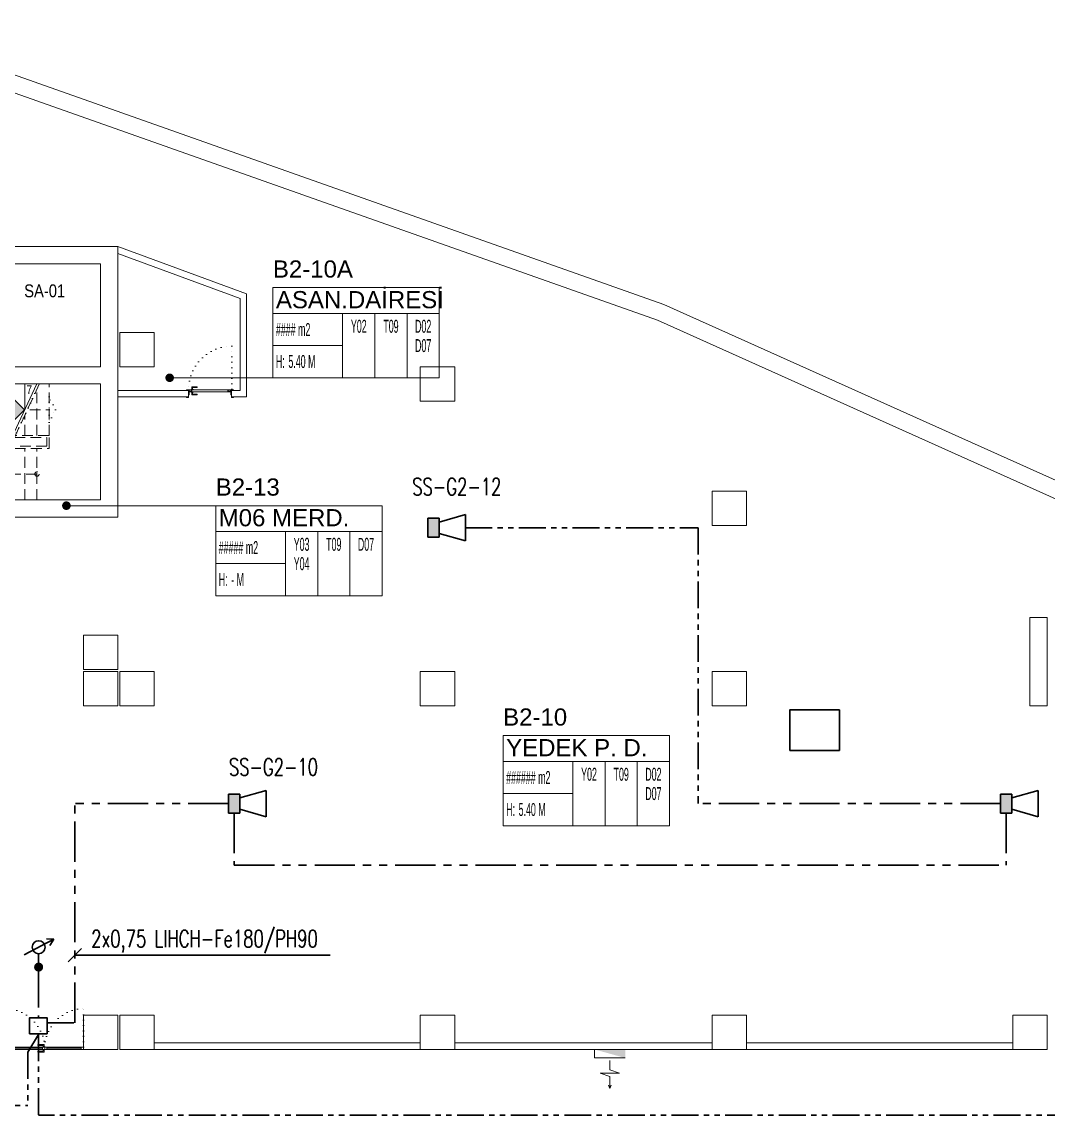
# Model space of a CAD drawing. Header units: metres. Extents: x -13545 to 152404, y -11890 to 28436.
# Drawn here: x 5132 to 7522, y 4647 to 7193 of the extents above; entities that cross this region are included whole.
import ezdxf
from ezdxf.enums import TextEntityAlignment as Align

# ---------------------------------------------------------------- set-up
doc = ezdxf.new("R2010")
doc.units = ezdxf.units.M
doc.header["$LTSCALE"] = 100
doc.header["$MEASUREMENT"] = 0
for name, pattern in [('DOT2', [0.125, 0, -0.125]), ('HIDDEN', [0.375, 0.25, -0.125]), ('PHANTOM2', [1.25, 0.625, -0.125, 0.125, -0.125, 0.125, -0.125])]:
    doc.linetypes.add(name, pattern=pattern)
doc.layers.get('0').update_dxf_attribs({"color": 9, "lineweight": 9})
for name, color, linetype, lineweight in [('00', 9, 'Continuous', 9), ('01', 9, 'Continuous', 9), ('06B', 9, 'Continuous', 9), ('06D', 9, 'Continuous', 9), ('10', 9, 'Continuous', 9), ('15', 9, 'Continuous', 9), ('19', 9, 'Continuous', 9), ('19D', 9, 'DOT2', 9), ('20', 9, 'DOT2', 9), ('21', 9, 'Continuous', 9), ('21_mahal200', 9, 'Continuous', 9), ('32-ekipman', 9, 'Continuous', 9), ('E-6W ACİL ANONS İÇİN HOPARLÖR (SIVAÜSTÜ) (YANGINA DAYANIKLI)', 7, 'Continuous', 30), ('E-KABLO', 7, 'Continuous', 30), ('E-SES AYAR ANAHTARI', 7, 'Continuous', 30), ('E-YANGIN', 7, 'Continuous', 30), ('E-YAZI', 7, 'Continuous', 30)]:
    doc.layers.add(name, color=color, linetype=linetype, lineweight=lineweight)
doc.styles.add('Arial', font='arial.ttf', dxfattribs={"height": 2.5})
doc.styles.add('ILGAZ', font='txttw.shx')
doc.styles.add('MuuM_TEXT-STANDART', font='ARIALN.TTF')
doc.dimstyles.new('MuuM_DIM200', dxfattribs={"dimscale": 20, "dimtxt": 2, "dimasz": 1, "dimexe": 1, "dimexo": 1, "dimgap": 1, "dimtad": 1, "dimdec": 1, "dimrnd": 0.5, "dimdsep": 46, "dimtxsty": 'MuuM_TEXT-STANDART', "dimblk": 'ARCHTICK', "dimcen": 0, "dimdle": 0.15, "dimclrd": 256, "dimclre": 256, "dimclrt": 256, "dimadec": 0, "dimazin": 0, "dimtfac": 5, "dimtdec": 1, "dimtix": 1, "dimtmove": 2, "dimatfit": 3, "dimldrblk": 'DOT', "dimfxl": 3, "dimfxlon": 1, "dimtolj": 1, "dimlwd": -1, "dimlwe": -1, "dimarcsym": 0})

# ---------------------------------------------------------------- blocks, each defined once
blk = doc.blocks.new('100_6W ACİL ANONS İÇİN HOPARLÖR (SIVAÜSTÜ) (YANGINA DAYANIKLI)')
at = {"layer": 'E-6W ACİL ANONS İÇİN HOPARLÖR (SIVAÜSTÜ) (YANGINA DAYANIKLI)'}
blk.add_hatch(color=4, dxfattribs=at).paths.add_polyline_path([(0, 1.1), (1.32, 1.1), (1.32, -1.1), (0, -1.1)])
at = {"layer": 'E-6W ACİL ANONS İÇİN HOPARLÖR (SIVAÜSTÜ) (YANGINA DAYANIKLI)', "color": 4}
for p, q in [((1.32, 0.66), (4.39, 1.54)), ((4.39, -1.54), (4.39, 1.54)), ((0, -1.1), (0, 1.1)), ((0, 1.1), (1.32, 1.1)), ((1.32, 1.1), (1.32, -1.1)), ((1.32, -1.1), (0, -1.1)), ((1.32, -0.66), (4.39, -1.54))]:
    blk.add_line(p, q, dxfattribs=at)
blk = doc.blocks.new('100_SES AYAR ANAHTARI')
at = {"layer": 'E-SES AYAR ANAHTARI', "color": 4}
for p, q in [((1.78, 3.25), (-1.69, 1.43)), ((1.78, 3.25), (0.92, 3.28)), ((1.78, 3.25), (1.31, 2.53)), ((0, 0), (0, 1.56))]:
    blk.add_line(p, q, dxfattribs=at)
blk.add_circle((0, 2.32), 0.756, dxfattribs=at)
blk = doc.blocks.new('p-kolon_80x80')
blk.add_lwpolyline([(-40, -40), (40, -40), (40, 40), (-40, 40)], close=True)
blk = doc.blocks.new('2.bod.sitatik')
at = {"layer": '01'}
for points in [[(10945.1, -4163.6), (9032, -3217.5), (6612.7, -2131.8), (4752.4, -1474.9)], [(4764.2, -1436.6), (6627.6, -2094.7), (9049.1, -3181.3), (10964.6, -4128.6)]]:
    blk.add_lwpolyline(points, dxfattribs=at)
for points in [[(4905, -1960), (5355, -1960), (5355, -2240), (5355, -2240), (5355, -2590), (4905, -2590), (4905, -2550), (5315, -2550), (5315, -2280), (4905, -2280), (4905, -2240), (5315, -2240), (5315, -2000), (4905, -2000), (4905, -1960)], [(7520, -3030), (7480, -3030), (7480, -2824), (7520, -2824)]]:
    blk.add_lwpolyline(points, close=True, dxfattribs=at)
for p in [(5400, -2200), (6100, -2280), (6780, -2570), (5315, -2905), (5315, -2990), (5400, -2990), (6100, -2990), (6780, -2990), (5315, -3790), (5400, -3790), (6100, -3790), (6780, -3790), (7480, -3790)]:
    blk.add_blockref('p-kolon_80x80', p, dxfattribs=at)
blk = doc.blocks.new('0_arrowstairs')
blk.add_lwpolyline([(0, 0), (0, -30), (15, 0), (0, 30)], close=True)
blk = doc.blocks.new('p-M01-M02_M03')
at = {"layer": '19'}
h = blk.add_hatch(color=256, dxfattribs=at)
h.dxf.hatch_style = 1
h.paths.add_polyline_path([(186, -201.3), (234, -201.3), (210, -177.2)])
h = blk.add_hatch(color=256, dxfattribs=at)
h.dxf.hatch_style = 1
edge = h.paths.add_edge_path()
edge.add_arc((210, -344), 10, 0, 360)
for points in [[(145, -206.3), (270, -148)], [(145, -206.3), (270, -148)], [(210, -344), (210, -201.3), (210, -201.3)], [(150, -204), (150, -360), (150, -360), (145, -360), (145, -360), (145, -206.3)]]:
    blk.add_lwpolyline(points, dxfattribs=at)
blk.add_lwpolyline([(186, -201.3), (234, -201.3), (210, -177.2)], close=True, dxfattribs=at)
at = {"layer": '19', "linetype": 'Continuous'}
for points in [[(210, -176), (270, -176)], [(150, -204), (270, -204)], [(150, -232), (270, -232)], [(150, -260), (270, -260)], [(150, -288), (270, -288)], [(150, -316), (270, -316)], [(150, -344), (270, -344)]]:
    blk.add_lwpolyline(points, dxfattribs=at)
at = {"layer": '19'}
blk.add_circle((210, -344), 10, dxfattribs=at)
at = {"layer": '19D', "linetype": 'HIDDEN'}
for points in [[(145, -200.7), (145, -125), (125, -125), (125, -125), (125, -387), (120, -387), (120, -120), (120, -120), (150, -120), (150, -198.4)], [(150, -120), (270, -120)], [(210, -165), (210, -120)], [(0, -148), (120, -148)], [(145, -200.7), (270, -142.4)], [(150, -148), (258, -148)], [(0, -176), (120, -176)], [(150, -176), (198, -176)], [(0, -204), (120, -204)], [(0, -232), (120, -232)], [(0, -260), (120, -260)], [(0, -288), (120, -288)], [(0, -316), (120, -316)], [(0, -344), (120, -344)], [(0, -372), (120, -372)]]:
    blk.add_lwpolyline(points, dxfattribs=at)
at = {"layer": '19D', "linetype": 'HIDDEN', "extrusion": (0, 0, -1)}
blk.add_lwpolyline([(-60, -148), (-60, -372)], dxfattribs=at)
at = {"layer": '19D'}
blk.add_lwpolyline([(145, -200.7), (270, -142.4)], dxfattribs=at)
at = {"layer": '19D', "linetype": 'HIDDEN', "extrusion": (0, 0, -1)}
blk.add_circle((-60, -148), 5, dxfattribs=at)
at = {"layer": '19D', "linetype": 'HIDDEN', "extrusion": (0, 0, -1), "zscale": -1, "rotation": 90}
blk.add_blockref('0_arrowstairs', (-210, -120), dxfattribs=at)
at = {"layer": '19D', "linetype": 'HIDDEN', "extrusion": (0, 0, -1), "rotation": 270}
blk.add_blockref('0_arrowstairs', (-60, -372), dxfattribs=at)
blk = doc.blocks.new('YD-72-20')
at = {"linetype": 'Continuous'}
for p, q in [((0, 0.714), (-0.028, 0.634)), ((0, 0.714), (0.028, 0.634)), ((0, 0.434), (0, 0.714)), ((-0.225, 0.355), (0.225, 0.355)), ((-0.225, 0.355), (0, 0.276)), ((0.225, 0.355), (0, 0.434)), ((0, 0.058), (0, 0.276)), ((0.36, 0), (-0.36, 0)), ((0.36, 0), (0.36, -0.2))]:
    blk.add_line(p, q, dxfattribs=at)
blk.add_solid([(0.36, -0.2), (-0.36, 0), (-0.36, -0.2)])
blk = doc.blocks.new('A$C29B32992')
at = {"xscale": 100, "yscale": 100, "zscale": 100, "rotation": 180}
blk.add_blockref('YD-72-20', (6501.4, -6110.1), dxfattribs=at)
blk = doc.blocks.new('gr-p-barel kilitli kapı kolu')
at = {"flags": 128}
for points in [[(-0.9, 0.8), (-0.9, 4.9), (-11.7, 4.9), (-11.7, 6.7), (0.9, 6.7), (0.9, 0.8)], [(-0.8, 5), (0.8, 6.6)]]:
    blk.add_lwpolyline(points, dxfattribs=at)
blk.add_lwpolyline([(-2.75, 0), (-2.75, 0.7), (2.75, 0.7), (2.75, 0)])
blk.add_lwpolyline([(-1.3, 0.7), (1.3, 0.7), (1.3, 0.8), (-1.3, 0.8)], close=True)
blk = doc.blocks.new('prf-scr2')
at = {"linetype": 'DOT2', "ltscale": 10}
blk.add_line((0, 0.2), (0, -1.1), dxfattribs=at)
for p, q in [((-0.1, -0.2), (0.1, -0.3)), ((0.1, -0.2), (-0.1, -0.2)), ((0.1, -0.3), (-0.1, -0.3)), ((-0.1, -0.3), (0.1, -0.4)), ((0.1, -0.4), (-0.1, -0.4)), ((0.1, -0.5), (-0.1, -0.4)), ((-0.1, -0.4), (0.1, -0.4)), ((0.1, -0.6), (-0.1, -0.5)), ((-0.1, -0.5), (0.1, -0.5)), ((-0.1, -0.6), (0.1, -0.7)), ((0.1, -0.6), (-0.1, -0.6)), ((-0.1, -0.6), (0.1, -0.6)), ((-0.1, -0.7), (0.1, -0.8)), ((0.1, -0.7), (-0.1, -0.7)), ((-0.1, -0.8), (0.1, -0.8)), ((0.1, -0.8), (-0.1, -0.8)), ((0.1, -0.2), (0, -0.1)), ((0, -0.2), (0.1, -0.2))]:
    blk.add_line(p, q)
blk.add_lwpolyline([(0.2, 0), (-0.2, 0), (-0.2, 0), (-0.1, -0.1), (0.1, -0.1), (0.2, 0), (0.2, 0)], close=True)
for points in [[(0.2, 0), (-0.2, 0)], [(-0.1, -0.1), (-0.1, -0.2), (-0.1, -0.2), (-0.1, -0.2), (-0.1, -0.2), (-0.1, -0.3), (-0.1, -0.3), (-0.1, -0.3), (-0.1, -0.3), (-0.1, -0.4), (-0.1, -0.4), (-0.1, -0.4), (-0.1, -0.4), (-0.1, -0.4), (-0.1, -0.5), (-0.1, -0.5), (-0.1, -0.5), (-0.1, -0.5), (-0.1, -0.5), (-0.1, -0.5), (-0.1, -0.6), (-0.1, -0.6), (-0.1, -0.6), (-0.1, -0.6), (-0.1, -0.6), (-0.1, -0.7), (-0.1, -0.7), (-0.1, -0.7), (-0.1, -0.7), (-0.1, -0.7), (-0.1, -0.8), (-0.1, -0.8), (-0.1, -0.8), (-0.1, -0.8), (0, -0.9), (0, -0.9), (0, -0.9), (0.1, -0.8), (0.1, -0.8), (0.1, -0.7), (0.1, -0.7), (0.1, -0.7), (0.1, -0.7), (0.1, -0.7), (0.1, -0.7), (0.1, -0.6), (0.1, -0.6), (0.1, -0.6), (0.1, -0.6), (0.1, -0.6), (0.1, -0.5), (0.1, -0.5), (0.1, -0.5), (0.1, -0.5), (0.1, -0.4), (0.1, -0.4), (0.1, -0.4), (0.1, -0.4), (0.1, -0.4), (0.1, -0.3), (0.1, -0.3), (0.1, -0.3), (0.1, -0.3), (0.1, -0.3), (0.1, -0.3), (0.1, -0.2), (0.1, -0.2), (0.1, -0.2), (0.1, -0.2), (0.1, -0.2), (0.1, -0.1)]]:
    blk.add_lwpolyline(points)
blk = doc.blocks.new('K-SAC-01')
at = {"layer": '10'}
for points in [[(-4.6, 16.2, -0.414214), (-4.5, 16.3), (-0.1, 16.3, -0.414214), (0, 16.2), (0, 5.9), (0.2, 5.9), (0.2, 16.2, 0.414214), (-0.1, 16.5), (-4.5, 16.5, 0.414214), (-4.8, 16.2), (-4.8, 15.3, 0.414214), (-4.5, 15), (-3.4, 15), (-3.4, 15.2), (-4.5, 15.2, -0.414214), (-4.6, 15.3)], [(0.2, 10.3, -0.414214), (0.5, 10.6), (1.5, 10.6, -0.414214), (1.8, 10.3), (1.8, 3.9, -0.414214), (1.5, 3.6, -0.414214), (1.2, 3.9), (1.2, 4.8), (0.2, 4.8), (0.2, -1.2, -0.414214), (-0.1, -1.5), (-4.5, -1.5, -0.414214), (-4.8, -1.2), (-4.8, -0.3, -0.414214), (-4.5, 0), (-3.4, 0), (-3.4, -0.2), (-4.5, -0.2, 0.414214), (-4.6, -0.3), (-4.6, -1.2, 0.414214), (-4.5, -1.3), (-0.1, -1.3, 0.414214), (0, -1.2), (0, 5), (1.4, 5), (1.4, 3.9, 0.414214), (1.5, 3.8, 0.414214), (1.6, 3.9), (1.6, 10.3, 0.414214), (1.5, 10.4), (0.5, 10.4, 0.414214), (0.4, 10.3), (0.4, 9.4), (0.2, 9.4)], [(-0.4, -2), (1, -1.4), (1, 1.5), (1.2, 1.5), (1.2, -1.5), (-0.3, -2.2, -14.796002)], [(99.8, 10.3, 0.414214), (99.5, 10.6), (98.5, 10.6, 0.414214), (98.2, 10.3), (98.2, 3.9, 0.414214), (98.5, 3.6, 0.414214), (98.8, 3.9), (98.8, 4.8), (99.8, 4.8), (99.8, -1.2, 0.414214), (100.1, -1.5), (104.5, -1.5, 0.414214), (104.8, -1.2), (104.8, -0.3, 0.414214), (104.5, 0), (103.4, 0), (103.4, -0.2), (104.5, -0.2, -0.414214), (104.6, -0.3), (104.6, -1.2, -0.414214), (104.5, -1.3), (100.1, -1.3, -0.414214), (100, -1.2), (100, 5), (98.6, 5), (98.6, 3.9, -0.414214), (98.5, 3.8, -0.414214), (98.4, 3.9), (98.4, 10.3, -0.414214), (98.5, 10.4), (99.5, 10.4, -0.414214), (99.6, 10.3), (99.6, 9.4), (99.8, 9.4)], [(104.6, 16.2, 0.414214), (104.5, 16.3), (100.1, 16.3, 0.414214), (100, 16.2), (100, 5.9), (99.8, 5.9), (99.8, 16.2, -0.414214), (100.1, 16.5), (104.5, 16.5, -0.414214), (104.8, 16.2), (104.8, 15.3, -0.414214), (104.5, 15), (103.4, 15), (103.4, 15.2), (104.5, 15.2, 0.414214), (104.6, 15.3)]]:
    blk.add_lwpolyline(points, format="xyb", close=True, dxfattribs=at)
for points in [[(98.8, 0.1), (98.8, 2.1), (99.1, 2.1), (99.1, 3.2), (1.5, 3.2), (1.5, 2.1), (1.8, 2.1), (1.8, 0.1), (1.5, 0.1), (1.5, 1.9), (1.2, 1.9), (1.2, 3.5), (99.4, 3.5), (99.4, 1.9), (99.1, 1.9), (99.1, 0.1)], [(98.8, 2.1), (98.8, 0.1), (99.4, 0.1), (99.4, -1.5), (1.2, -1.5), (1.2, 0.1), (1.8, 0.1), (1.8, 2.1), (2.1, 2.1), (2.1, -0.1), (1.5, -0.1), (1.5, -1.2), (99.1, -1.2), (99.1, -0.1), (98.5, -0.1), (98.5, 2.1), (98.8, 2.1)]]:
    blk.add_lwpolyline(points, dxfattribs=at)
for points in [[(2.1, 3), (8.1, 3), (8.1, -1), (2.1, -1)], [(2.4, 2.7), (7.8, 2.7), (7.8, -0.7), (2.4, -0.7)], [(98.5, 3), (92.5, 3), (92.5, -1), (98.5, -1)], [(98.2, 2.7), (92.8, 2.7), (92.8, -0.7), (98.2, -0.7)]]:
    blk.add_lwpolyline(points, close=True, dxfattribs=at)
blk.add_circle((-0.9, -2.5), 0.55, dxfattribs=at)
at = {"layer": '20', "linetype": 'HIDDEN'}
for points in [[(-0.2, -1.3), (-0.2, 0), (-1.7, 0), (-1.7, -1.3)], [(-0.4, -2), (-0.4, -0.2), (-1.5, -0.2), (-1.5, -2)]]:
    blk.add_lwpolyline(points, dxfattribs=at)
at = {"layer": '20'}
blk.add_lwpolyline([(-0.9, -2.5), (-0.9, -102.9)], dxfattribs=at)
blk.add_arc((-0.9, -2.5), 100.4, 270, 1.5131, dxfattribs=at)
at = {"layer": '06B'}
blk.add_blockref('gr-p-barel kilitli kapı kolu', (91.4, 3.5), dxfattribs=at)
at = {"layer": '06B', "xscale": -1, "rotation": 180}
blk.add_blockref('gr-p-barel kilitli kapı kolu', (91.4, -1.5), dxfattribs=at)
at = {"layer": '10', "xscale": -1, "rotation": 90}
blk.add_blockref('prf-scr2', (1.5, 1), dxfattribs=at)
at = {"layer": '10', "rotation": 270}
blk.add_blockref('prf-scr2', (99.1, 1.2), dxfattribs=at)
blk = doc.blocks.new('_ArchTick')
at = {"color": 0, "linetype": 'ByBlock', "const_width": 0.15}
blk.add_lwpolyline([(-0.5, -0.5), (0.5, 0.5)], dxfattribs=at)
blk = doc.blocks.new('_Dot')
at = {"color": 0, "linetype": 'ByBlock', "lineweight": -2}
blk.add_line((-0.5, 0), (-1, 0), dxfattribs=at)
at = {"color": 0, "linetype": 'ByBlock', "const_width": 0.5}
blk.add_lwpolyline([(-0.25, 0, 1), (0.25, 0, 1)], format="xyb", close=True, dxfattribs=at)
blk = doc.blocks.new('0_roomno2')
blk.add_lwpolyline([(19.38, -10.5), (0, -10.5), (0, 0), (19.38, 0)], close=True)
for points in [[(0, -3), (19.38, -3)], [(8.12, -3), (8.12, -10.5)], [(11.88, -3), (11.88, -10.5)], [(15.62, -3), (15.62, -10.5)], [(0, -6.75), (8.12, -6.75)]]:
    blk.add_lwpolyline(points)
at = {"style": 'MuuM_TEXT-STANDART', "width": 0.6}
blk.add_text('H:', height=1.5, dxfattribs=at).set_placement((0.35, -8.61), align=Align.MIDDLE_LEFT)
at = {"style": 'Arial'}
blk.add_attdef('ODANO', (0, 1.17), '', height=2, dxfattribs=at)
blk.add_attdef('MEKANADI', text='', height=2, dxfattribs=at).set_placement((0.35, -3), align=Align.BOTTOM_LEFT)
at = {"style": 'MuuM_TEXT-STANDART', "width": 0.6}
for tag, p in [('YER01', (10, -4.5)), ('TAVAN01', (13.75, -4.5)), ('DUVAR01', (17.5, -4.5)), ('YER02', (10, -6.75)), ('TAVAN02', (13.75, -6.75)), ('DUVAR02', (17.5, -6.75)), ('YER03', (10, -9)), ('TAVAN03', (13.75, -9)), ('DUVAR03', (17.5, -9))]:
    blk.add_attdef(tag, text='', height=1.5, dxfattribs=at).set_placement(p, align=Align.MIDDLE_CENTER)
for tag, p in [('M2', (0.35, -4.88)), ('TEMIZTAVANYUKSEKLIGI', (1.8, -8.61))]:
    blk.add_attdef(tag, text='', height=1.5, dxfattribs=at).set_placement(p, align=Align.MIDDLE_LEFT)
blk = doc.blocks.new('p-al-01_a')
at = {"layer": '06B'}
for points in [[(-5, -88.6), (-11.2, -88.6), (-11.2, -73.6), (-9.4, -73.6), (-9.4, -86.4), (-9.4, -86.4), (-5, -86.4), (-5, -88.6)], [(0, -88.6), (6.2, -88.6), (6.2, -73.6), (4.4, -73.6), (4.4, -86.4), (4.4, -86.4), (0, -86.4), (0, -88.6)]]:
    blk.add_lwpolyline(points, dxfattribs=at)
at = {"layer": '06D'}
for p, q in [((-5, -86.9), (-5, -5)), ((0, -5), (0, -86.9)), ((-5, -93.1), (-5, -175)), ((0, -175), (0, -93.1))]:
    blk.add_line(p, q, dxfattribs=at)
at = {"layer": '10'}
for points in [[(-5, 0), (0, 0), (0, -5), (-5, -5)], [(-5, -85), (0, -85), (0, -90), (-5, -90)], [(-5, -95), (0, -95), (0, -90), (-5, -90)], [(-5, -180), (0, -180), (0, -175), (-5, -175)]]:
    blk.add_lwpolyline(points, close=True, dxfattribs=at)
at = {"layer": '15'}
for points in [[(-2.5, -5), (-2.5, -85)], [(-2.5, -175), (-2.5, -95)]]:
    blk.add_lwpolyline(points, dxfattribs=at)
at = {"layer": '20'}
for points in [[(-5.3, 0), (-94.9, 0)], [(-5.3, -180), (-94.9, -180)], [(-5, -180), (-94.9, -180)]]:
    blk.add_lwpolyline(points, dxfattribs=at)
for centre, start, end in [((-1.5, 3.4), 182.0745, 267.6937), ((-1.5, -183.4), 92.3063, 177.9255)]:
    blk.add_arc(centre, 93.5, start, end, dxfattribs=at)
blk = doc.blocks.new('2.bod.Mimari')
at = {"layer": '00'}
for points in [[(5620, -2295), (5620, -2310), (5655, -2310), (5655, -2070.2), (5355, -1960), (5355, -1975.98), (5640, -2080.67), (5640, -2295), (5620, -2295)], [(5355, -2310), (5520, -2310), (5520, -2295), (5355, -2295)], [(6060, -3815), (5440, -3815), (5440, -3830), (6060, -3830), (6060, -3815)], [(6740, -3815), (6140, -3815), (6140, -3830), (6740, -3830), (6740, -3815)], [(6820, -3830), (7440, -3830), (7440, -3815), (6820, -3815), (6820, -3830)]]:
    blk.add_lwpolyline(points, dxfattribs=at)
at = {"rotation": 180}
blk.add_blockref('K-SAC-01', (5620, -2295), dxfattribs=at)
at = {"xscale": -1}
for name, p, rotation in [('p-M01-M02_M03', (5315, -2550), 270), ('p-al-01_a', (5095, -3830), 90)]:
    blk.add_blockref(name, p, dxfattribs=dict(at, rotation=rotation))
at = {"layer": '21_mahal200'}
ref = blk.add_blockref('0_roomno2', (5716.63, -2055.64), dxfattribs=dict(at, xscale=20, yscale=20, zscale=20))
ref.add_attrib('ODANO', 'B2-10A', (5716.63, -2032.24), dxfattribs={"layer": '0', "height": 40, "style": 'Arial'})
ref.add_attrib('MEKANADI', 'ASAN.DAİRESİ', dxfattribs={"layer": '0', "height": 40, "style": 'Arial'}).set_placement((5723.63, -2115.64), align=Align.BOTTOM_LEFT)
ref.add_attrib('M2', '#### m2', dxfattribs={"layer": '0', "height": 30, "style": 'MuuM_TEXT-STANDART', "width": 0.6}).set_placement((5723.63, -2153.14), align=Align.MIDDLE_LEFT)
ref.add_attrib('TEMIZTAVANYUKSEKLIGI', '5.40 M', dxfattribs={"layer": '0', "height": 30, "style": 'MuuM_TEXT-STANDART', "width": 0.6}).set_placement((5752.63, -2227.79), align=Align.MIDDLE_LEFT)
ref.add_attrib('YER01', 'Y02', dxfattribs={"layer": '0', "height": 30, "style": 'MuuM_TEXT-STANDART', "width": 0.6}).set_placement((5916.63, -2145.64), align=Align.MIDDLE_CENTER)
ref.add_attrib('TAVAN01', 'T09', dxfattribs={"layer": '0', "height": 30, "style": 'MuuM_TEXT-STANDART', "width": 0.6}).set_placement((5991.63, -2145.64), align=Align.MIDDLE_CENTER)
ref.add_attrib('DUVAR01', 'D02', dxfattribs={"layer": '0', "height": 30, "style": 'MuuM_TEXT-STANDART', "width": 0.6}).set_placement((6066.63, -2145.64), align=Align.MIDDLE_CENTER)
ref.add_attrib('DUVAR02', 'D07', dxfattribs={"layer": '0', "height": 30, "style": 'MuuM_TEXT-STANDART', "width": 0.6}).set_placement((6066.63, -2190.64), align=Align.MIDDLE_CENTER)
ref = blk.add_blockref('0_roomno2', (5583.4, -2563.52), dxfattribs=dict(at, xscale=20, yscale=20, zscale=20))
ref.add_attrib('ODANO', 'B2-13', (5583.4, -2540.12), dxfattribs={"layer": '0', "height": 40, "style": 'Arial'})
ref.add_attrib('MEKANADI', 'M06 MERD.', dxfattribs={"layer": '0', "height": 40, "style": 'Arial'}).set_placement((5590.4, -2623.52), align=Align.BOTTOM_LEFT)
ref.add_attrib('M2', '##### m2', dxfattribs={"layer": '0', "height": 30, "style": 'MuuM_TEXT-STANDART', "width": 0.6}).set_placement((5590.4, -2661.02), align=Align.MIDDLE_LEFT)
ref.add_attrib('TEMIZTAVANYUKSEKLIGI', '- M', dxfattribs={"layer": '0', "height": 30, "style": 'MuuM_TEXT-STANDART', "width": 0.6}).set_placement((5619.4, -2735.67), align=Align.MIDDLE_LEFT)
ref.add_attrib('YER01', 'Y03', dxfattribs={"layer": '0', "height": 30, "style": 'MuuM_TEXT-STANDART', "width": 0.6}).set_placement((5783.4, -2653.52), align=Align.MIDDLE_CENTER)
ref.add_attrib('TAVAN01', 'T09', dxfattribs={"layer": '0', "height": 30, "style": 'MuuM_TEXT-STANDART', "width": 0.6}).set_placement((5858.4, -2653.52), align=Align.MIDDLE_CENTER)
ref.add_attrib('DUVAR01', 'D07', dxfattribs={"layer": '0', "height": 30, "style": 'MuuM_TEXT-STANDART', "width": 0.6}).set_placement((5933.4, -2653.52), align=Align.MIDDLE_CENTER)
ref.add_attrib('YER02', 'Y04', dxfattribs={"layer": '0', "height": 30, "style": 'MuuM_TEXT-STANDART', "width": 0.6}).set_placement((5783.4, -2698.52), align=Align.MIDDLE_CENTER)
ref = blk.add_blockref('0_roomno2', (6252.96, -3099.14), dxfattribs=dict(at, xscale=20, yscale=20, zscale=20))
ref.add_attrib('ODANO', 'B2-10', (6252.96, -3075.74), dxfattribs={"layer": '0', "height": 40, "style": 'Arial'})
ref.add_attrib('MEKANADI', 'YEDEK P. D.', dxfattribs={"layer": '0', "height": 40, "style": 'Arial'}).set_placement((6259.96, -3159.14), align=Align.BOTTOM_LEFT)
ref.add_attrib('M2', '###### m2', dxfattribs={"layer": '0', "height": 30, "style": 'MuuM_TEXT-STANDART', "width": 0.6}).set_placement((6259.96, -3196.64), align=Align.MIDDLE_LEFT)
ref.add_attrib('TEMIZTAVANYUKSEKLIGI', '5.40 M', dxfattribs={"layer": '0', "height": 30, "style": 'MuuM_TEXT-STANDART', "width": 0.6}).set_placement((6288.96, -3271.3), align=Align.MIDDLE_LEFT)
ref.add_attrib('YER01', 'Y02', dxfattribs={"layer": '0', "height": 30, "style": 'MuuM_TEXT-STANDART', "width": 0.6}).set_placement((6452.96, -3189.14), align=Align.MIDDLE_CENTER)
ref.add_attrib('TAVAN01', 'T09', dxfattribs={"layer": '0', "height": 30, "style": 'MuuM_TEXT-STANDART', "width": 0.6}).set_placement((6527.96, -3189.14), align=Align.MIDDLE_CENTER)
ref.add_attrib('DUVAR01', 'D02', dxfattribs={"layer": '0', "height": 30, "style": 'MuuM_TEXT-STANDART', "width": 0.6}).set_placement((6602.96, -3189.14), align=Align.MIDDLE_CENTER)
ref.add_attrib('DUVAR02', 'D07', dxfattribs={"layer": '0', "height": 30, "style": 'MuuM_TEXT-STANDART', "width": 0.6}).set_placement((6602.96, -3234.14), align=Align.MIDDLE_CENTER)
at = {"layer": '32-ekipman'}
blk.add_blockref('A$C29B32992', (0, 2260.12), dxfattribs=at)
at = {"layer": '21', "style": 'MuuM_TEXT-STANDART'}
blk.add_text('SA-01', height=30, dxfattribs=at).set_placement((5137.19, -2078.04))
blk.add_text('7', height=20, dxfattribs=at).set_placement((5155.39, -2303.38), align=Align.RIGHT)
at = {"layer": '21_mahal200'}
for points in [[(5476.08, -2265.64), (5716.63, -2265.64)], [(5235.47, -2563.52), (5583.4, -2563.52)]]:
    blk.add_leader(points, dimstyle='MuuM_DIM200', override={"dimasz": 1, "dimfxl": 10}, dxfattribs=at)

msp = doc.modelspace()

# ---------------------------------------------------------------- linework, layer by layer
at = {"layer": 'E-KABLO', "color": 5, "linetype": 'PHANTOM2'}
for p, q in [((6164.8, 6015), (6707.6, 6015)), ((6707.6, 6015), (6707.6, 5372.6)), ((5190.6, 4862), (5255, 4862))]:
    msp.add_line(p, q, dxfattribs=at)
at = {"layer": 'E-KABLO', "color": 5, "linetype": 'PHANTOM2', "ltscale": 1.5}
for p, q in [((5255, 4862), (5255, 5372.6)), ((5613.3, 5372.6), (5255, 5372.6)), ((5626.4, 5350.6), (5626.4, 5229.5)), ((7411.8, 5372.6), (6707.6, 5372.6)), ((7425, 5350.6), (7425, 5229.5)), ((5626.4, 5229.5), (7425, 5229.5))]:
    msp.add_line(p, q, dxfattribs=at)
at = {"layer": 'E-KABLO', "color": 7}
msp.add_line((5270.7, 5035.3), (5239.3, 5003.8), dxfattribs=at)
at = {"layer": 'E-KABLO', "color": 3, "linetype": 'PHANTOM2', "ltscale": 1.5}
msp.add_line((5170.9, 4991.7), (5170.9, 4873.9), dxfattribs=at)
at = {"layer": 'E-KABLO', "color": 6, "linetype": 'PHANTOM2'}
for p, q in [((5170.9, 4835), (5145.9, 4793.6)), ((5170.9, 4835), (5170.9, 4647.2)), ((5145.9, 4793.6), (5145.9, 4669.7)), ((4765, 4669.7), (5145.9, 4669.7)), ((9083, 4647.2), (5170.9, 4647.2))]:
    msp.add_line(p, q, dxfattribs=at)
at = {"layer": 'E-KABLO', "color": 4, "const_width": 10.5}
msp.add_lwpolyline([(5165.6, 4991.7, 1), (5176.1, 4991.7, 1)], format="xyb", close=True, dxfattribs=at)
at = {"layer": 'E-YANGIN'}
msp.add_line((5850.2, 5019.5), (5255, 5019.5), dxfattribs=at)
at = {"layer": 'E-YAZI', "color": 3, "linetype": 'Continuous', "ltscale": 100}
for points in [[(6920.6, 5496.6), (7036.3, 5496.6), (7036.3, 5590.6), (6920.6, 5590.6)], [(5149.9, 4836.3), (5190.6, 4836.3), (5190.6, 4873.9), (5149.9, 4873.9)]]:
    msp.add_lwpolyline(points, close=True, dxfattribs=at)

# ---------------------------------------------------------------- block references
for name in ['2.bod.sitatik', '2.bod.Mimari']:
    msp.add_blockref(name, (0, 8630))
at = {"layer": 'E-6W ACİL ANONS İÇİN HOPARLÖR (SIVAÜSTÜ) (YANGINA DAYANIKLI)', "xscale": 20, "yscale": 20, "zscale": 20}
for p in [(6077.1, 6015), (5613.3, 5372.6), (7411.8, 5372.6)]:
    msp.add_blockref('100_6W ACİL ANONS İÇİN HOPARLÖR (SIVAÜSTÜ) (YANGINA DAYANIKLI)', p, dxfattribs=at)
at = {"layer": 'E-SES AYAR ANAHTARI', "xscale": 20, "yscale": 20, "zscale": 20}
msp.add_blockref('100_SES AYAR ANAHTARI', (5170.9, 4991.7), dxfattribs=at)

# ---------------------------------------------------------------- texts
at = {"layer": 'E-YAZI', "color": 3, "style": 'ILGAZ', "width": 0.7}
for s, p in [('SS-G2-12', (6041.2, 6090.7)), ('SS-G2-10', (5614.1, 5437.8)), ('2x0,75 LIHCH-Fe180/PH90', (5293.3, 5037.8))]:
    msp.add_text(s, height=40, dxfattribs=at).set_placement(p)

doc.saveas('drawing.dxf')
